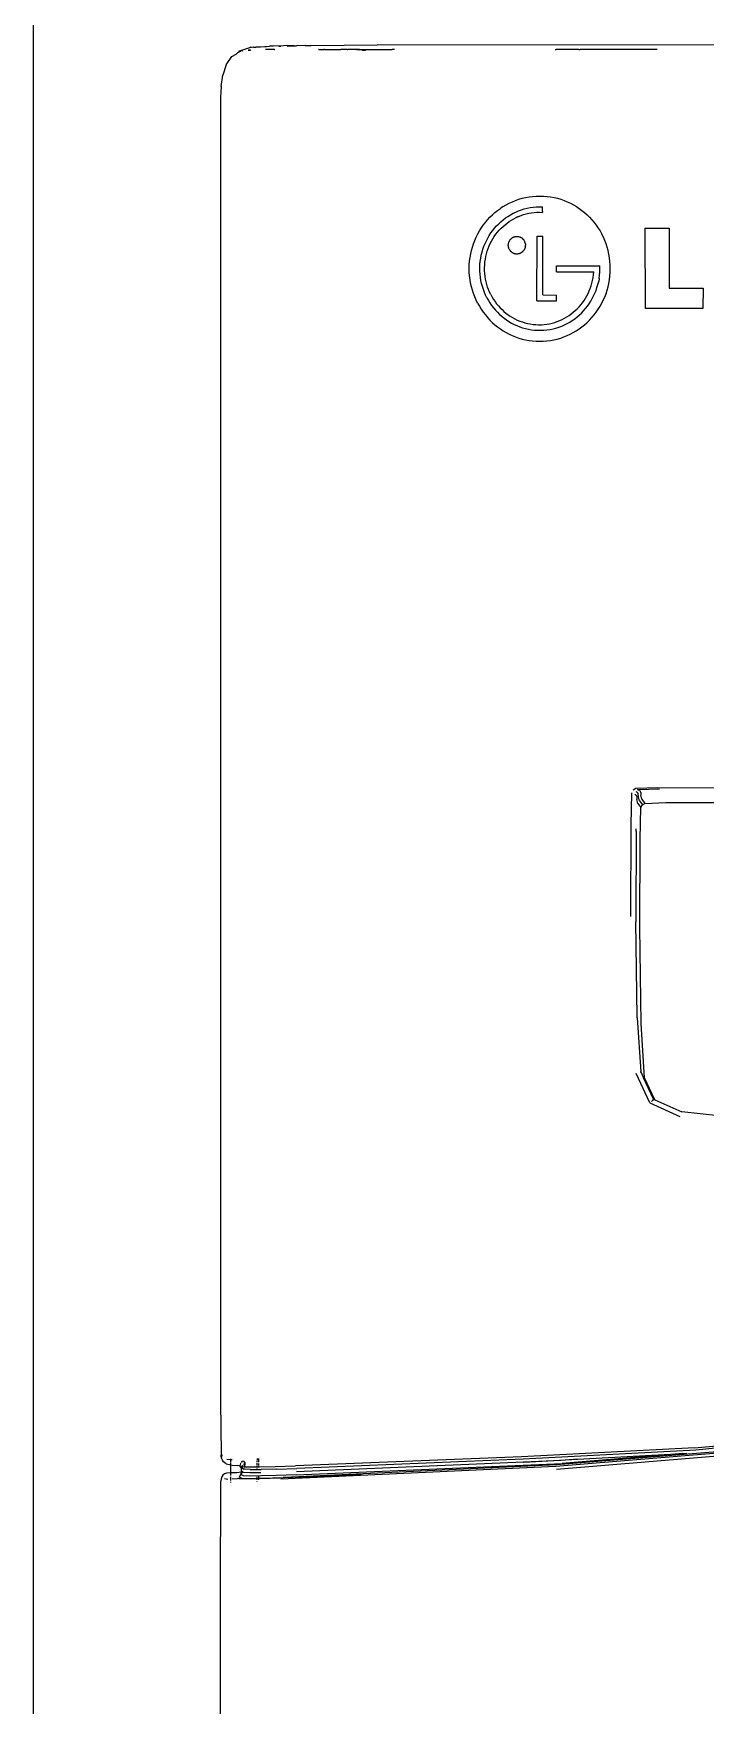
# Model space of a CAD drawing. Extents: x 41.9 to 126, y -21.3 to 38.1.
# Drawn here: x 89.522 to 89.896, y -8.694 to -7.762 of the extents above; entities that cross this region are included whole.
import ezdxf

# ---------------------------------------------------------------- set-up
doc = ezdxf.new("R2010")
doc.units = 0
doc.layers.add('ARQUITETURA_R07', color=8, linetype='CONTINUOUS')
doc.layers.add('LISTAGEM_TEXTO', color=7, linetype='CONTINUOUS')

# ---------------------------------------------------------------- blocks, each defined once
blk = doc.blocks.new('VISTAS')
at = {"layer": 'ARQUITETURA_R07'}
for p, q in [((-1.16442, -1.29352), (-1.16442, 0.71648)), ((-1.1368, 0.68239), (-1.1362, 0.68275)), ((-1.13617, 0.68277), (-1.1362, 0.68275)), ((-1.13617, 0.68277), (-1.136, 0.68293)), ((-1.13582, 0.68303), (-1.136, 0.68293)), ((-1.13579, 0.68306), (-1.13582, 0.68303)), ((-1.13579, 0.68306), (-1.1357, 0.6832)), ((-1.1357, 0.6832), (-1.13429, 0.68368)), ((-1.13569, 0.6831), (-1.13553, 0.68317)), ((-1.13538, 0.6832), (-1.13553, 0.68317)), ((-1.13535, 0.68319), (-1.13538, 0.6832)), ((-1.13535, 0.68319), (-1.13531, 0.68319)), ((-1.13455, 0.68328), (-1.13429, 0.68329)), ((-1.13429, 0.68329), (-1.13453, 0.68329)), ((-1.13422, 0.68368), (-1.13429, 0.68368)), ((-1.13429, 0.68329), (-1.13424, 0.68331)), ((-1.13419, 0.68331), (-1.13424, 0.68331)), ((-1.13417, 0.68369), (-1.13422, 0.68368)), ((-1.13419, 0.68331), (-1.13417, 0.68332)), ((-1.13401, 0.68368), (-1.13417, 0.68369)), ((-1.1338, 0.6837), (-1.13401, 0.68368)), ((-1.1338, 0.6837), (-1.13347, 0.68371)), ((-1.13347, 0.68371), (-1.13156, 0.68386)), ((-1.13197, 0.68376), (-1.13347, 0.68371)), ((-1.13085, 0.68337), (-1.13211, 0.68337)), ((-1.13158, 0.6838), (-1.13197, 0.68376)), ((-1.13101, 0.68386), (-1.13156, 0.68386)), ((-1.12962, 0.68389), (-1.13101, 0.68386)), ((-1.13085, 0.68337), (-1.13082, 0.68338)), ((-1.12996, 0.68382), (-1.13028, 0.68381)), ((-1.12908, 0.68393), (-1.12962, 0.68389)), ((-1.12911, 0.68386), (-1.12781, 0.68389)), ((-1.12908, 0.68393), (-1.12812, 0.68393)), ((-1.12812, 0.68393), (-1.12781, 0.68389)), ((-1.12659, 0.68393), (-1.12781, 0.68389)), ((-1.12659, 0.68393), (-1.12576, 0.68393)), ((-1.12576, 0.68393), (-1.11659, 0.68401)), ((-1.12471, 0.6834), (-1.12474, 0.6834)), ((-1.12471, 0.6834), (-1.12399, 0.6834)), ((-1.12389, 0.6834), (-1.12399, 0.6834)), ((-1.12389, 0.6834), (-1.12164, 0.6834)), ((-1.12141, 0.68338), (-1.12164, 0.6834)), ((-1.12076, 0.68338), (-1.12141, 0.68338)), ((-1.12076, 0.68338), (-1.12065, 0.6834)), ((-1.11985, 0.68336), (-1.12065, 0.6834)), ((-1.11945, 0.68336), (-1.11985, 0.68336)), ((-1.11905, 0.6834), (-1.11945, 0.68336)), ((-1.11945, 0.68336), (-1.119, 0.68333)), ((-1.11905, 0.6834), (-1.11449, 0.6834)), ((-1.11871, 0.68333), (-1.119, 0.68333)), ((-1.11863, 0.68333), (-1.11871, 0.68333)), ((-1.11871, 0.68333), (-1.11862, 0.68329)), ((-1.11862, 0.68329), (-1.11819, 0.68329)), ((-1.11449, 0.6834), (-1.11819, 0.68329)), ((-0.89708, 0.68399), (-1.11659, 0.68401)), ((-1.1143, 0.6834), (-1.11449, 0.6834)), ((-1.11417, 0.6834), (-1.1143, 0.6834)), ((-1.09179, 0.6834), (-1.09164, 0.6834)), ((-1.08851, 0.6834), (-1.09164, 0.6834)), ((-1.08851, 0.6834), (-1.08829, 0.6834)), ((-1.07772, 0.6834), (-1.08829, 0.6834)), ((-1.07761, 0.6834), (-1.07772, 0.6834)), ((-1.13759, 0.68126), (-1.13806, 0.6798)), ((-1.13759, 0.68126), (-1.1368, 0.68239)), ((-1.1383, 0.67823), (-1.13837, 0.67676)), ((-1.1383, 0.67823), (-1.13806, 0.6798)), ((-1.13837, 0.67676), (-1.13836, 0.49519)), ((-1.0986, 0.66174), (-1.09818, 0.66196)), ((-1.09818, 0.66196), (-1.09775, 0.66217)), ((-1.09775, 0.66217), (-1.0973, 0.66235)), ((-1.0973, 0.66235), (-1.09684, 0.66251)), ((-1.09684, 0.66251), (-1.09638, 0.66264)), ((-1.09638, 0.66264), (-1.0959, 0.66276)), ((-1.0959, 0.66276), (-1.09542, 0.66284)), ((-1.09542, 0.66284), (-1.09493, 0.66291)), ((-1.09493, 0.66291), (-1.09443, 0.66295)), ((-1.09443, 0.66295), (-1.09393, 0.66296)), ((-1.09393, 0.66296), (-1.09342, 0.66295)), ((-1.09342, 0.66295), (-1.09292, 0.66291)), ((-1.09292, 0.66291), (-1.09243, 0.66284)), ((-1.09243, 0.66284), (-1.09195, 0.66276)), ((-1.09195, 0.66276), (-1.09148, 0.66264)), ((-1.09148, 0.66264), (-1.09101, 0.66251)), ((-1.09101, 0.66251), (-1.09055, 0.66235)), ((-1.09055, 0.66235), (-1.09011, 0.66217)), ((-1.09011, 0.66217), (-1.08967, 0.66196)), ((-1.08967, 0.66196), (-1.08925, 0.66174)), ((-1.1015, 0.65928), (-1.10119, 0.65965)), ((-1.10119, 0.65965), (-1.10087, 0.66)), ((-1.10087, 0.66), (-1.10053, 0.66033)), ((-1.10053, 0.66033), (-1.10017, 0.66065)), ((-1.10017, 0.66065), (-1.0998, 0.66095)), ((-1.0998, 0.66095), (-1.0994, 0.66122)), ((-1.09902, 0.6615), (-1.0994, 0.66122)), ((-1.09935, 0.65938), (-1.09903, 0.65964)), ((-1.09903, 0.65964), (-1.0987, 0.6599)), ((-1.09902, 0.6615), (-1.0986, 0.66174)), ((-1.0987, 0.6599), (-1.09836, 0.66013)), ((-1.09836, 0.66013), (-1.098, 0.66035)), ((-1.09818, 0.65942), (-1.09787, 0.65962)), ((-1.098, 0.66035), (-1.09764, 0.66055)), ((-1.09787, 0.65962), (-1.09755, 0.6598)), ((-1.09764, 0.66055), (-1.09727, 0.66073)), ((-1.09755, 0.6598), (-1.09722, 0.65997)), ((-1.09727, 0.66073), (-1.09688, 0.66089)), ((-1.09722, 0.65997), (-1.09689, 0.66012)), ((-1.09689, 0.66012), (-1.0972, 0.65995)), ((-1.09689, 0.66012), (-1.09654, 0.66025)), ((-1.09688, 0.66089), (-1.09649, 0.66104)), ((-1.09654, 0.66025), (-1.09619, 0.66037)), ((-1.09649, 0.66104), (-1.09609, 0.66116)), ((-1.09619, 0.66037), (-1.09583, 0.66047)), ((-1.09609, 0.66116), (-1.09568, 0.66126)), ((-1.09583, 0.66047), (-1.09546, 0.66056)), ((-1.09568, 0.66126), (-1.09527, 0.66135)), ((-1.09546, 0.66056), (-1.09509, 0.66062)), ((-1.09527, 0.66135), (-1.09484, 0.66141)), ((-1.09509, 0.66062), (-1.09472, 0.66067)), ((-1.09484, 0.66141), (-1.09442, 0.66145)), ((-1.09472, 0.66067), (-1.09433, 0.66069)), ((-1.09442, 0.66145), (-1.09398, 0.66146)), ((-1.09433, 0.66069), (-1.09395, 0.6607)), ((-1.09398, 0.66146), (-1.09355, 0.66146)), ((-1.09395, 0.6607), (-1.09355, 0.66066)), ((-1.09355, 0.6608), (-1.09355, 0.66146)), ((-1.09355, 0.6608), (-1.09355, 0.66066)), ((-1.08925, 0.66174), (-1.08884, 0.6615)), ((-1.08884, 0.6615), (-1.08844, 0.66123)), ((-1.08844, 0.66123), (-1.08806, 0.66095)), ((-1.08806, 0.66095), (-1.08769, 0.66065)), ((-1.08769, 0.66065), (-1.08733, 0.66033)), ((-1.08733, 0.66033), (-1.08699, 0.66)), ((-1.08699, 0.66), (-1.08667, 0.65965)), ((-1.08667, 0.65965), (-1.08636, 0.65928)), ((-1.10298, 0.65678), (-1.10278, 0.65723)), ((-1.10278, 0.65723), (-1.10256, 0.65767)), ((-1.10256, 0.65767), (-1.10233, 0.65809)), ((-1.10233, 0.65809), (-1.10207, 0.6585)), ((-1.10207, 0.6585), (-1.1018, 0.6589)), ((-1.1018, 0.6589), (-1.1015, 0.65928)), ((-1.10137, 0.65674), (-1.10117, 0.65711)), ((-1.10117, 0.65711), (-1.10096, 0.65747)), ((-1.10096, 0.65747), (-1.10073, 0.65782)), ((-1.10073, 0.65782), (-1.10048, 0.65816)), ((-1.10048, 0.65816), (-1.10022, 0.65849)), ((-1.10046, 0.65701), (-1.10026, 0.65733)), ((-1.10026, 0.65733), (-1.10004, 0.65763)), ((-1.10022, 0.65849), (-1.09994, 0.6588)), ((-1.10004, 0.65763), (-1.09981, 0.65793)), ((-1.09994, 0.6588), (-1.09965, 0.6591)), ((-1.09981, 0.65793), (-1.09957, 0.65821)), ((-1.09965, 0.6591), (-1.09935, 0.65938)), ((-1.09957, 0.65821), (-1.09932, 0.65848)), ((-1.09932, 0.65848), (-1.09905, 0.65873)), ((-1.09905, 0.65873), (-1.09877, 0.65897)), ((-1.09877, 0.65897), (-1.09848, 0.6592)), ((-1.09848, 0.6592), (-1.09818, 0.65942)), ((-1.09783, 0.65709), (-1.09778, 0.65712)), ((-1.09778, 0.65712), (-1.09774, 0.65716)), ((-1.09774, 0.65716), (-1.09769, 0.65718)), ((-1.09769, 0.65718), (-1.09763, 0.65721)), ((-1.09763, 0.65721), (-1.09758, 0.65724)), ((-1.09758, 0.65724), (-1.09753, 0.65726)), ((-1.09753, 0.65726), (-1.09747, 0.65728)), ((-1.09747, 0.65728), (-1.09742, 0.65729)), ((-1.09742, 0.65729), (-1.09736, 0.65731)), ((-1.09736, 0.65731), (-1.0973, 0.65732)), ((-1.0973, 0.65732), (-1.09724, 0.65733)), ((-1.09724, 0.65733), (-1.09718, 0.65733)), ((-1.09718, 0.65733), (-1.09712, 0.65733)), ((-1.09712, 0.65733), (-1.09706, 0.65733)), ((-1.09706, 0.65733), (-1.097, 0.65733)), ((-1.097, 0.65733), (-1.09694, 0.65732)), ((-1.09694, 0.65732), (-1.09688, 0.65731)), ((-1.09688, 0.65731), (-1.09682, 0.65729)), ((-1.09682, 0.65729), (-1.09676, 0.65728)), ((-1.09676, 0.65728), (-1.09671, 0.65726)), ((-1.09671, 0.65726), (-1.09666, 0.65724)), ((-1.09666, 0.65724), (-1.0966, 0.65721)), ((-1.0966, 0.65721), (-1.09655, 0.65718)), ((-1.09655, 0.65718), (-1.0965, 0.65716)), ((-1.0965, 0.65716), (-1.09645, 0.65712)), ((-1.09645, 0.65712), (-1.09641, 0.65709)), ((-1.09434, 0.64835), (-1.0943, 0.65735)), ((-1.0943, 0.65735), (-1.09349, 0.65735)), ((-1.09351, 0.64918), (-1.09349, 0.65735)), ((-1.08636, 0.65928), (-1.08607, 0.6589)), ((-1.08607, 0.6589), (-1.08579, 0.6585)), ((-1.08579, 0.6585), (-1.08554, 0.65809)), ((-1.08554, 0.65809), (-1.08529, 0.65765)), ((-1.08508, 0.65721), (-1.08529, 0.65765)), ((-1.08488, 0.65676), (-1.08508, 0.65721)), ((-1.07926, 0.65847), (-1.07593, 0.65847)), ((-1.07923, 0.64729), (-1.07926, 0.65847)), ((-1.07593, 0.65847), (-1.07594, 0.65011)), ((-1.10364, 0.65439), (-1.10355, 0.65489)), ((-1.10355, 0.65489), (-1.10344, 0.65538)), ((-1.10344, 0.65538), (-1.10331, 0.65585)), ((-1.10331, 0.65585), (-1.10315, 0.65632)), ((-1.10315, 0.65632), (-1.10298, 0.65678)), ((-1.10208, 0.65472), (-1.10197, 0.65514)), ((-1.10197, 0.65514), (-1.10185, 0.65555)), ((-1.10185, 0.65555), (-1.10171, 0.65596)), ((-1.10171, 0.65596), (-1.10155, 0.65635)), ((-1.10155, 0.65635), (-1.10137, 0.65674)), ((-1.10144, 0.65453), (-1.10135, 0.65491)), ((-1.10135, 0.65491), (-1.10124, 0.65529)), ((-1.10124, 0.65529), (-1.10112, 0.65565)), ((-1.10112, 0.65565), (-1.10098, 0.65601)), ((-1.10098, 0.65601), (-1.10082, 0.65635)), ((-1.10082, 0.65635), (-1.10065, 0.65669)), ((-1.10065, 0.65669), (-1.10046, 0.65701)), ((-1.09831, 0.65617), (-1.0983, 0.65623)), ((-1.09831, 0.65611), (-1.09831, 0.65617)), ((-1.09831, 0.65604), (-1.09831, 0.65611)), ((-1.0983, 0.65598), (-1.09831, 0.65604)), ((-1.0983, 0.65629), (-1.09829, 0.65635)), ((-1.0983, 0.65623), (-1.0983, 0.65629)), ((-1.0983, 0.65592), (-1.0983, 0.65598)), ((-1.09829, 0.65586), (-1.0983, 0.65592)), ((-1.09829, 0.65635), (-1.09827, 0.65641)), ((-1.09827, 0.6558), (-1.09829, 0.65586)), ((-1.09827, 0.65641), (-1.09826, 0.65647)), ((-1.09826, 0.65574), (-1.09827, 0.6558)), ((-1.09826, 0.65647), (-1.09824, 0.65653)), ((-1.09824, 0.65568), (-1.09826, 0.65574)), ((-1.09824, 0.65653), (-1.09822, 0.65658)), ((-1.09822, 0.65563), (-1.09824, 0.65568)), ((-1.09822, 0.65658), (-1.09819, 0.65664)), ((-1.09819, 0.65557), (-1.09822, 0.65563)), ((-1.09819, 0.65664), (-1.09817, 0.65669)), ((-1.09818, 0.65554), (-1.09819, 0.65557)), ((-1.09818, 0.65554), (-1.09815, 0.65549)), ((-1.09817, 0.65669), (-1.09814, 0.65674)), ((-1.09815, 0.65549), (-1.09812, 0.65544)), ((-1.09814, 0.65674), (-1.09811, 0.65679)), ((-1.09812, 0.65544), (-1.09809, 0.65539)), ((-1.09811, 0.65679), (-1.09807, 0.65684)), ((-1.09809, 0.65539), (-1.09805, 0.65535)), ((-1.09807, 0.65684), (-1.09804, 0.65689)), ((-1.09805, 0.65535), (-1.09801, 0.6553)), ((-1.09804, 0.65689), (-1.098, 0.65693)), ((-1.09801, 0.6553), (-1.09797, 0.65526)), ((-1.098, 0.65693), (-1.09796, 0.65697)), ((-1.09797, 0.65526), (-1.09794, 0.65522)), ((-1.09796, 0.65697), (-1.09792, 0.65701)), ((-1.09792, 0.6552), (-1.09794, 0.65522)), ((-1.09792, 0.65701), (-1.09788, 0.65705)), ((-1.09789, 0.65518), (-1.09792, 0.6552)), ((-1.09789, 0.65518), (-1.09784, 0.65515)), ((-1.09788, 0.65705), (-1.09783, 0.65709)), ((-1.09784, 0.65515), (-1.0978, 0.65511)), ((-1.0978, 0.65511), (-1.09776, 0.65507)), ((-1.09774, 0.65506), (-1.09776, 0.65507)), ((-1.0977, 0.65505), (-1.09774, 0.65506)), ((-1.0977, 0.65505), (-1.09765, 0.65502)), ((-1.09765, 0.65502), (-1.09761, 0.65499)), ((-1.09758, 0.65498), (-1.09761, 0.65499)), ((-1.09756, 0.65496), (-1.09758, 0.65498)), ((-1.09758, 0.65498), (-1.09753, 0.65495)), ((-1.09749, 0.65496), (-1.09753, 0.65495)), ((-1.09749, 0.65496), (-1.09743, 0.65494)), ((-1.09743, 0.65494), (-1.09737, 0.65493)), ((-1.09737, 0.65493), (-1.09731, 0.65492)), ((-1.09731, 0.65492), (-1.09725, 0.65491)), ((-1.09725, 0.65491), (-1.09719, 0.6549)), ((-1.09719, 0.6549), (-1.09713, 0.6549)), ((-1.09713, 0.6549), (-1.09706, 0.65488)), ((-1.09701, 0.65491), (-1.09706, 0.65488)), ((-1.09701, 0.65491), (-1.09695, 0.65492)), ((-1.09695, 0.65492), (-1.09689, 0.65493)), ((-1.09689, 0.65493), (-1.09684, 0.65494)), ((-1.09684, 0.65494), (-1.09677, 0.65493)), ((-1.09671, 0.65495), (-1.09677, 0.65493)), ((-1.09667, 0.655), (-1.09671, 0.65495)), ((-1.09667, 0.655), (-1.09662, 0.65502)), ((-1.09662, 0.65502), (-1.09657, 0.65505)), ((-1.09657, 0.65505), (-1.09652, 0.65508)), ((-1.09652, 0.65508), (-1.09647, 0.65511)), ((-1.09647, 0.65511), (-1.09641, 0.65512)), ((-1.09641, 0.65709), (-1.09636, 0.65705)), ((-1.09636, 0.65516), (-1.09641, 0.65512)), ((-1.09636, 0.65705), (-1.09632, 0.65701)), ((-1.09636, 0.65516), (-1.09633, 0.65522)), ((-1.09632, 0.65519), (-1.09636, 0.65516)), ((-1.09633, 0.65522), (-1.09629, 0.65526)), ((-1.09632, 0.65701), (-1.09628, 0.65697)), ((-1.09629, 0.65526), (-1.09625, 0.6553)), ((-1.09628, 0.65697), (-1.09624, 0.65693)), ((-1.09625, 0.6553), (-1.09621, 0.65535)), ((-1.09624, 0.65693), (-1.0962, 0.65689)), ((-1.09621, 0.65535), (-1.09618, 0.65539)), ((-1.0962, 0.65689), (-1.09616, 0.65684)), ((-1.09618, 0.65539), (-1.09614, 0.65544)), ((-1.09616, 0.65684), (-1.09613, 0.65679)), ((-1.09614, 0.65544), (-1.0961, 0.65547)), ((-1.09613, 0.65679), (-1.0961, 0.65674)), ((-1.0961, 0.65547), (-1.09612, 0.65544)), ((-1.0961, 0.65674), (-1.09607, 0.65669)), ((-1.09607, 0.65552), (-1.0961, 0.65547)), ((-1.09606, 0.65666), (-1.09607, 0.65669)), ((-1.09605, 0.65557), (-1.09607, 0.65552)), ((-1.09606, 0.65666), (-1.09603, 0.65661)), ((-1.09602, 0.65563), (-1.09605, 0.65557)), ((-1.09601, 0.65655), (-1.09603, 0.65661)), ((-1.096, 0.65568), (-1.09602, 0.65563)), ((-1.09599, 0.65649), (-1.09601, 0.65655)), ((-1.09598, 0.65574), (-1.096, 0.65568)), ((-1.09598, 0.65643), (-1.09599, 0.65649)), ((-1.09596, 0.65638), (-1.09598, 0.65643)), ((-1.09597, 0.6558), (-1.09598, 0.65574)), ((-1.09595, 0.65586), (-1.09597, 0.6558)), ((-1.09596, 0.65638), (-1.09595, 0.65635)), ((-1.09595, 0.65635), (-1.09594, 0.65629)), ((-1.09595, 0.6559), (-1.09594, 0.65596)), ((-1.09595, 0.6559), (-1.09595, 0.65586)), ((-1.09594, 0.65629), (-1.09593, 0.65623)), ((-1.09594, 0.65607), (-1.09593, 0.65614)), ((-1.09593, 0.65601), (-1.09594, 0.65607)), ((-1.09593, 0.65601), (-1.09594, 0.65598)), ((-1.09594, 0.65596), (-1.09593, 0.65601)), ((-1.09594, 0.65598), (-1.09594, 0.65596)), ((-1.09593, 0.65623), (-1.09593, 0.65617)), ((-1.09593, 0.65617), (-1.09593, 0.65614)), ((-1.08471, 0.6563), (-1.08488, 0.65676)), ((-1.08455, 0.65583), (-1.08471, 0.6563)), ((-1.08442, 0.65535), (-1.08455, 0.65583)), ((-1.08431, 0.65486), (-1.08442, 0.65535)), ((-1.08422, 0.65437), (-1.08431, 0.65486)), ((-1.10376, 0.65285), (-1.10374, 0.65337)), ((-1.10374, 0.65233), (-1.10376, 0.65285)), ((-1.10374, 0.65337), (-1.1037, 0.65388)), ((-1.1037, 0.65388), (-1.10364, 0.65439)), ((-1.10228, 0.65295), (-1.10226, 0.6534)), ((-1.10227, 0.6525), (-1.10228, 0.65295)), ((-1.10224, 0.65205), (-1.10227, 0.6525)), ((-1.10226, 0.6534), (-1.10222, 0.65385)), ((-1.10222, 0.65385), (-1.10216, 0.65429)), ((-1.10216, 0.65429), (-1.10208, 0.65472)), ((-1.10161, 0.65295), (-1.1016, 0.65335)), ((-1.10161, 0.65255), (-1.10161, 0.65295)), ((-1.10158, 0.65216), (-1.10161, 0.65255)), ((-1.1016, 0.65335), (-1.10156, 0.65375)), ((-1.10156, 0.65375), (-1.10151, 0.65415)), ((-1.10151, 0.65415), (-1.10144, 0.65453)), ((-1.09159, 0.65242), (-1.09159, 0.65323)), ((-1.09159, 0.65323), (-1.08556, 0.65323)), ((-1.08557, 0.65235), (-1.08556, 0.6528)), ((-1.08556, 0.6528), (-1.08556, 0.65323)), ((-1.08416, 0.65386), (-1.08422, 0.65437)), ((-1.08413, 0.65335), (-1.08416, 0.65386)), ((-1.08411, 0.65283), (-1.08413, 0.65335)), ((-1.08413, 0.65231), (-1.08411, 0.65283)), ((-1.10371, 0.65182), (-1.10374, 0.65233)), ((-1.10364, 0.65131), (-1.10371, 0.65182)), ((-1.10356, 0.65081), (-1.10364, 0.65131)), ((-1.10345, 0.65032), (-1.10356, 0.65081)), ((-1.10332, 0.64984), (-1.10345, 0.65032)), ((-1.10219, 0.65161), (-1.10224, 0.65205)), ((-1.10212, 0.65118), (-1.10219, 0.65161)), ((-1.10203, 0.65075), (-1.10212, 0.65118)), ((-1.10192, 0.65034), (-1.10203, 0.65075)), ((-1.10179, 0.64993), (-1.10192, 0.65034)), ((-1.10154, 0.65177), (-1.10158, 0.65216)), ((-1.10148, 0.65139), (-1.10154, 0.65177)), ((-1.1014, 0.65101), (-1.10148, 0.65139)), ((-1.1013, 0.65064), (-1.1014, 0.65101)), ((-1.10119, 0.65028), (-1.1013, 0.65064)), ((-1.10106, 0.64992), (-1.10119, 0.65028)), ((-1.09159, 0.65242), (-1.08642, 0.6524)), ((-1.08691, 0.65009), (-1.08678, 0.65046)), ((-1.08678, 0.65046), (-1.08668, 0.65083)), ((-1.08668, 0.65083), (-1.08658, 0.65121)), ((-1.08658, 0.65121), (-1.08651, 0.6516)), ((-1.08651, 0.6516), (-1.08646, 0.652)), ((-1.08646, 0.652), (-1.08642, 0.6524)), ((-1.0861, 0.64981), (-1.08597, 0.65021)), ((-1.08597, 0.65021), (-1.08585, 0.65063)), ((-1.08585, 0.65063), (-1.08573, 0.65104)), ((-1.08567, 0.65147), (-1.08573, 0.65104)), ((-1.08567, 0.65147), (-1.08561, 0.65191)), ((-1.08561, 0.65191), (-1.08557, 0.65235)), ((-1.08456, 0.64982), (-1.08443, 0.6503)), ((-1.08443, 0.6503), (-1.08432, 0.65079)), ((-1.08432, 0.65079), (-1.08423, 0.65129)), ((-1.08423, 0.65129), (-1.08417, 0.65179)), ((-1.08417, 0.65179), (-1.08413, 0.65231)), ((-1.07594, 0.65011), (-1.0712, 0.65011)), ((-1.0712, 0.65011), (-1.07121, 0.64729)), ((-1.10316, 0.64938), (-1.10332, 0.64984)), ((-1.10299, 0.64892), (-1.10316, 0.64938)), ((-1.10279, 0.64847), (-1.10299, 0.64892)), ((-1.10258, 0.64803), (-1.10279, 0.64847)), ((-1.10258, 0.64803), (-1.10233, 0.64759)), ((-1.10164, 0.64953), (-1.10179, 0.64993)), ((-1.10147, 0.64914), (-1.10164, 0.64953)), ((-1.1013, 0.64879), (-1.10147, 0.64914)), ((-1.1013, 0.64879), (-1.10109, 0.64842)), ((-1.10109, 0.64842), (-1.10087, 0.64806)), ((-1.10091, 0.64957), (-1.10106, 0.64992)), ((-1.10075, 0.64923), (-1.10091, 0.64957)), ((-1.10087, 0.64806), (-1.10063, 0.64772)), ((-1.10075, 0.64923), (-1.10056, 0.64888)), ((-1.10056, 0.64888), (-1.10036, 0.64856)), ((-1.10036, 0.64856), (-1.10016, 0.64825)), ((-1.10016, 0.64825), (-1.09994, 0.64796)), ((-1.09994, 0.64796), (-1.0997, 0.64767)), ((-1.09434, 0.64835), (-1.0916, 0.64835)), ((-1.09351, 0.64918), (-1.0916, 0.64915)), ((-1.0916, 0.64835), (-1.0916, 0.64915)), ((-1.08846, 0.64753), (-1.08822, 0.64781)), ((-1.08822, 0.64781), (-1.08799, 0.6481)), ((-1.08799, 0.6481), (-1.08777, 0.64841)), ((-1.08777, 0.64841), (-1.08757, 0.64873)), ((-1.08757, 0.64873), (-1.08738, 0.64905)), ((-1.08738, 0.64905), (-1.08721, 0.64939)), ((-1.08731, 0.6476), (-1.08707, 0.64794)), ((-1.08721, 0.64939), (-1.08705, 0.64974)), ((-1.08707, 0.64794), (-1.08684, 0.64829)), ((-1.08705, 0.64974), (-1.08691, 0.65009)), ((-1.08684, 0.64829), (-1.08663, 0.64866)), ((-1.08663, 0.64866), (-1.08644, 0.64903)), ((-1.08644, 0.64903), (-1.08626, 0.64942)), ((-1.08626, 0.64942), (-1.0861, 0.64981)), ((-1.08554, 0.64759), (-1.08531, 0.64801)), ((-1.08531, 0.64801), (-1.08509, 0.64845)), ((-1.08509, 0.64845), (-1.08489, 0.64889)), ((-1.08489, 0.64889), (-1.08471, 0.64935)), ((-1.08471, 0.64935), (-1.08456, 0.64982)), ((-1.10233, 0.64759), (-1.10207, 0.64718)), ((-1.10207, 0.64718), (-1.1018, 0.64678)), ((-1.1018, 0.64678), (-1.10151, 0.6464)), ((-1.10151, 0.6464), (-1.1012, 0.64603)), ((-1.1012, 0.64603), (-1.10088, 0.64568)), ((-1.10088, 0.64568), (-1.10054, 0.64534)), ((-1.10063, 0.64772), (-1.10038, 0.64739)), ((-1.10038, 0.64739), (-1.10011, 0.64707)), ((-1.10011, 0.64707), (-1.09983, 0.64676)), ((-1.09983, 0.64676), (-1.09954, 0.64647)), ((-1.0997, 0.64767), (-1.09945, 0.64739)), ((-1.09954, 0.64647), (-1.09923, 0.6462)), ((-1.09945, 0.64739), (-1.09919, 0.64713)), ((-1.09923, 0.6462), (-1.0989, 0.64594)), ((-1.09919, 0.64713), (-1.09892, 0.64688)), ((-1.09892, 0.64688), (-1.09864, 0.64664)), ((-1.0989, 0.64594), (-1.09857, 0.6457)), ((-1.09864, 0.64664), (-1.09834, 0.64642)), ((-1.09857, 0.6457), (-1.09822, 0.64547)), ((-1.09834, 0.64642), (-1.09804, 0.64621)), ((-1.09822, 0.64547), (-1.09787, 0.64526)), ((-1.09804, 0.64621), (-1.09772, 0.64602)), ((-1.09772, 0.64602), (-1.0974, 0.64584)), ((-1.0974, 0.64584), (-1.09706, 0.64568)), ((-1.09706, 0.64568), (-1.09672, 0.64553)), ((-1.09672, 0.64553), (-1.09636, 0.64541)), ((-1.09185, 0.64535), (-1.0915, 0.64547)), ((-1.0915, 0.64547), (-1.09115, 0.64561)), ((-1.09115, 0.64561), (-1.09082, 0.64576)), ((-1.09082, 0.64576), (-1.09049, 0.64593)), ((-1.09049, 0.64593), (-1.09017, 0.64611)), ((-1.09017, 0.64611), (-1.08986, 0.64631)), ((-1.08986, 0.64631), (-1.08956, 0.64653)), ((-1.08976, 0.6454), (-1.08941, 0.64562)), ((-1.08956, 0.64653), (-1.08927, 0.64676)), ((-1.08941, 0.64562), (-1.08907, 0.64585)), ((-1.08927, 0.64676), (-1.08899, 0.647)), ((-1.08907, 0.64585), (-1.08874, 0.64611)), ((-1.08899, 0.647), (-1.08872, 0.64726)), ((-1.08874, 0.64611), (-1.08843, 0.64638)), ((-1.08872, 0.64726), (-1.08846, 0.64753)), ((-1.08843, 0.64638), (-1.08813, 0.64666)), ((-1.08813, 0.64666), (-1.08784, 0.64696)), ((-1.08784, 0.64696), (-1.08757, 0.64728)), ((-1.08757, 0.64728), (-1.08731, 0.6476)), ((-1.08734, 0.64534), (-1.087, 0.64568)), ((-1.087, 0.64568), (-1.08667, 0.64603)), ((-1.08667, 0.64603), (-1.08636, 0.6464)), ((-1.08636, 0.6464), (-1.08607, 0.64678)), ((-1.08607, 0.64678), (-1.0858, 0.64718)), ((-1.0858, 0.64718), (-1.08554, 0.64759)), ((-1.07121, 0.64729), (-1.07923, 0.64729)), ((-1.10054, 0.64534), (-1.10018, 0.64503)), ((-1.10018, 0.64503), (-1.09981, 0.64473)), ((-1.09981, 0.64473), (-1.09942, 0.64444)), ((-1.09942, 0.64444), (-1.09903, 0.64418)), ((-1.09903, 0.64418), (-1.09862, 0.64394)), ((-1.09862, 0.64394), (-1.09819, 0.64371)), ((-1.09819, 0.64371), (-1.09776, 0.64351)), ((-1.09787, 0.64526), (-1.0975, 0.64507)), ((-1.09776, 0.64351), (-1.09731, 0.64333)), ((-1.0975, 0.64507), (-1.09712, 0.6449)), ((-1.09731, 0.64333), (-1.09686, 0.64317)), ((-1.09712, 0.6449), (-1.09673, 0.64475)), ((-1.09686, 0.64317), (-1.09639, 0.64303)), ((-1.09673, 0.64475), (-1.09634, 0.64461)), ((-1.09636, 0.64541), (-1.096, 0.64529)), ((-1.09634, 0.64461), (-1.09593, 0.6445)), ((-1.096, 0.64529), (-1.09563, 0.6452)), ((-1.09593, 0.6445), (-1.09552, 0.64441)), ((-1.09563, 0.6452), (-1.09526, 0.64513)), ((-1.09552, 0.64441), (-1.0951, 0.64433)), ((-1.09526, 0.64513), (-1.09487, 0.64507)), ((-1.0951, 0.64433), (-1.09467, 0.64428)), ((-1.09487, 0.64507), (-1.09448, 0.64504)), ((-1.09467, 0.64428), (-1.09424, 0.64426)), ((-1.09448, 0.64504), (-1.09409, 0.64502)), ((-1.09424, 0.64426), (-1.0938, 0.64425)), ((-1.09409, 0.64502), (-1.09371, 0.64503)), ((-1.0938, 0.64425), (-1.09336, 0.64427)), ((-1.09371, 0.64503), (-1.09333, 0.64506)), ((-1.09336, 0.64427), (-1.09293, 0.64431)), ((-1.09333, 0.64506), (-1.09295, 0.6451)), ((-1.09295, 0.6451), (-1.09258, 0.64517)), ((-1.09293, 0.64431), (-1.0925, 0.64438)), ((-1.09258, 0.64517), (-1.09221, 0.64525)), ((-1.0925, 0.64438), (-1.09209, 0.64446)), ((-1.09221, 0.64525), (-1.09185, 0.64535)), ((-1.09209, 0.64446), (-1.09168, 0.64457)), ((-1.09168, 0.64457), (-1.09127, 0.6447)), ((-1.09149, 0.64303), (-1.09102, 0.64317)), ((-1.09127, 0.6447), (-1.09088, 0.64484)), ((-1.09102, 0.64317), (-1.09057, 0.64333)), ((-1.09088, 0.64484), (-1.0905, 0.64501)), ((-1.09057, 0.64333), (-1.09012, 0.64351)), ((-1.0905, 0.64501), (-1.09013, 0.64519)), ((-1.09013, 0.64519), (-1.08976, 0.6454)), ((-1.09012, 0.64351), (-1.08969, 0.64371)), ((-1.08969, 0.64371), (-1.08926, 0.64394)), ((-1.08926, 0.64394), (-1.08885, 0.64418)), ((-1.08885, 0.64418), (-1.08845, 0.64444)), ((-1.08845, 0.64444), (-1.08807, 0.64473)), ((-1.08807, 0.64473), (-1.0877, 0.64503)), ((-1.0877, 0.64503), (-1.08734, 0.64534)), ((-1.09639, 0.64303), (-1.09592, 0.64292)), ((-1.09592, 0.64292), (-1.09543, 0.64283)), ((-1.09543, 0.64283), (-1.09494, 0.64277)), ((-1.09494, 0.64277), (-1.09445, 0.64273)), ((-1.09445, 0.64273), (-1.09394, 0.64272)), ((-1.09394, 0.64272), (-1.09344, 0.64273)), ((-1.09344, 0.64273), (-1.09294, 0.64277)), ((-1.09294, 0.64277), (-1.09245, 0.64283)), ((-1.09245, 0.64283), (-1.09196, 0.64292)), ((-1.09196, 0.64292), (-1.09149, 0.64303)), ((-1.08057, 0.58039), (-1.08092, 0.58019)), ((-1.07751, 0.58049), (-1.08057, 0.58039)), ((-1.08033, 0.58026), (-1.07728, 0.58036)), ((-1.07999, 0.58008), (-1.08033, 0.58026)), ((-1.07751, 0.58049), (-1.06911, 0.58052)), ((-1.08114, 0.57981), (-1.08127, 0.57528)), ((-1.08056, 0.57949), (-1.0807, 0.57957)), ((-1.08056, 0.57949), (-1.08047, 0.57944)), ((-1.08034, 0.57986), (-1.08049, 0.57994)), ((-1.08043, 0.57928), (-1.08047, 0.57944)), ((-1.08043, 0.57928), (-1.08042, 0.57886)), ((-1.08028, 0.57832), (-1.08042, 0.57886)), ((-1.08026, 0.57981), (-1.08034, 0.57986)), ((-1.08028, 0.57832), (-1.07986, 0.57775)), ((-1.08022, 0.57964), (-1.08026, 0.57981)), ((-1.08021, 0.57923), (-1.08022, 0.57964)), ((-1.08007, 0.57868), (-1.08021, 0.57923)), ((-1.08007, 0.57868), (-1.07965, 0.57811)), ((-1.07999, 0.58008), (-1.0799, 0.58002)), ((-1.07986, 0.57986), (-1.0799, 0.58002)), ((-1.07986, 0.57986), (-1.07985, 0.57945)), ((-1.07986, 0.57775), (-1.07965, 0.57811)), ((-1.07972, 0.5789), (-1.07985, 0.57945)), ((-1.07972, 0.5789), (-1.0793, 0.57833)), ((-1.07965, 0.57811), (-1.0793, 0.57833)), ((-1.0793, 0.57833), (-1.07638, 0.57844)), ((-1.07638, 0.57844), (-1.06849, 0.57847)), ((-1.07996, 0.57335), (-1.07986, 0.57775)), ((-1.08127, 0.57528), (-1.08132, 0.56258)), ((-1.08052, 0.57439), (-1.08056, 0.56223)), ((-1.08052, 0.57439), (-1.08053, 0.5748)), ((-1.07998, 0.56102), (-1.07996, 0.57335)), ((-1.08056, 0.56223), (-1.08054, 0.56183)), ((-1.08037, 0.54857), (-1.08054, 0.56183)), ((-1.07981, 0.54764), (-1.07998, 0.56102)), ((-1.08036, 0.54844), (-1.08037, 0.54857)), ((-1.08036, 0.54844), (-1.07987, 0.54092)), ((-1.07933, 0.54009), (-1.07981, 0.54764)), ((-1.07859, 0.53662), (-1.08052, 0.54068)), ((-1.07995, 0.5409), (-1.07987, 0.54092)), ((-1.07987, 0.54092), (-1.07948, 0.54007)), ((-1.07948, 0.54007), (-1.07933, 0.54009)), ((-1.07809, 0.53709), (-1.07948, 0.54007)), ((-1.07793, 0.53702), (-1.07933, 0.54009)), ((-1.07859, 0.53662), (-1.07444, 0.5347)), ((-1.07825, 0.53694), (-1.0784, 0.5368)), ((-1.07815, 0.53704), (-1.07825, 0.53694)), ((-1.07809, 0.53709), (-1.07815, 0.53704)), ((-1.07809, 0.53709), (-1.07793, 0.53702)), ((-1.07793, 0.53702), (-1.07417, 0.53532)), ((-1.06904, 0.53477), (-1.07417, 0.53532)), ((-1.13836, 0.49519), (-1.13836, 0.4949)), ((-1.13836, 0.4949), (-1.13831, 0.48772)), ((-1.07241, 0.48851), (-1.05703, 0.48999)), ((-1.05683, 0.48969), (-1.07221, 0.48821)), ((-1.13831, 0.48772), (-1.13832, 0.48738)), ((-1.13832, 0.48738), (-1.13824, 0.48709)), ((-1.13831, 0.48772), (-1.13822, 0.48743)), ((-1.13809, 0.48682), (-1.13824, 0.48709)), ((-1.13822, 0.48743), (-1.13817, 0.48736)), ((-1.13328, 0.48704), (-1.13328, 0.48679)), ((-1.13303, 0.48651), (-1.13303, 0.48705)), ((-1.09646, 0.48725), (-1.12796, 0.486)), ((-1.07241, 0.48851), (-1.09646, 0.48725)), ((-1.07221, 0.48821), (-1.09626, 0.48693)), ((-1.0561, 0.48887), (-1.09169, 0.48594)), ((-1.05585, 0.48847), (-1.09162, 0.4855)), ((-1.05619, 0.48903), (-1.0916, 0.48613)), ((-1.07401, 0.48773), (-1.09083, 0.48636)), ((-1.08866, 0.48694), (-1.07401, 0.48773)), ((-1.07401, 0.48773), (-1.07345, 0.48776)), ((-1.13806, 0.48472), (-1.13822, 0.4845)), ((-1.13797, 0.48659), (-1.13809, 0.48682)), ((-1.13784, 0.48489), (-1.13806, 0.48472)), ((-1.1378, 0.48642), (-1.13797, 0.48659)), ((-1.13756, 0.48498), (-1.13784, 0.48489)), ((-1.13758, 0.48631), (-1.1378, 0.48642)), ((-1.13758, 0.48631), (-1.13714, 0.48619)), ((-1.13704, 0.48503), (-1.13756, 0.48498)), ((-1.1375, 0.48694), (-1.13704, 0.48689)), ((-1.13714, 0.48619), (-1.13695, 0.48616)), ((-1.13704, 0.48689), (-1.13695, 0.48689)), ((-1.13695, 0.48503), (-1.13704, 0.48503)), ((-1.13695, 0.48689), (-1.13695, 0.48698)), ((-1.13695, 0.48689), (-1.13674, 0.48689)), ((-1.13695, 0.48676), (-1.13695, 0.48689)), ((-1.13695, 0.48646), (-1.13695, 0.48669)), ((-1.13695, 0.48616), (-1.13695, 0.48637)), ((-1.13695, 0.48616), (-1.13674, 0.48612)), ((-1.13695, 0.48503), (-1.13695, 0.48616)), ((-1.13611, 0.48505), (-1.13695, 0.48503)), ((-1.13695, 0.48466), (-1.13695, 0.48498)), ((-1.13674, 0.48612), (-1.136, 0.48606)), ((-1.13549, 0.48514), (-1.13611, 0.48505)), ((-1.13563, 0.48597), (-1.136, 0.48606)), ((-1.13573, 0.48444), (-1.13561, 0.48476)), ((-1.13566, 0.48609), (-1.13568, 0.48605)), ((-1.13568, 0.48605), (-1.13537, 0.48591)), ((-1.13563, 0.48597), (-1.13568, 0.48605)), ((-1.13558, 0.48636), (-1.13564, 0.48617)), ((-1.13545, 0.48569), (-1.13563, 0.48597)), ((-1.13537, 0.48591), (-1.13563, 0.48597)), ((-1.13561, 0.48476), (-1.13549, 0.4849)), ((-1.13556, 0.48639), (-1.13558, 0.48636)), ((-1.13532, 0.4867), (-1.13551, 0.48646)), ((-1.13548, 0.48525), (-1.13549, 0.48514)), ((-1.13531, 0.48516), (-1.13549, 0.48514)), ((-1.13549, 0.48514), (-1.13549, 0.4849)), ((-1.13549, 0.48478), (-1.13539, 0.48502)), ((-1.13549, 0.4849), (-1.13539, 0.48502)), ((-1.13549, 0.4849), (-1.13549, 0.48478)), ((-1.13517, 0.48463), (-1.13549, 0.48478)), ((-1.13548, 0.48525), (-1.13547, 0.48529)), ((-1.13531, 0.48516), (-1.13548, 0.48525)), ((-1.13547, 0.48529), (-1.13545, 0.48569)), ((-1.13545, 0.48569), (-1.13534, 0.4859)), ((-1.13545, 0.48569), (-1.13531, 0.48563)), ((-1.13539, 0.48502), (-1.13535, 0.48511)), ((-1.13537, 0.48591), (-1.13534, 0.4859)), ((-1.13535, 0.48511), (-1.13531, 0.48516)), ((-1.13535, 0.48511), (-1.13528, 0.48515)), ((-1.13534, 0.4859), (-1.13533, 0.48601)), ((-1.13534, 0.4859), (-1.13508, 0.48589)), ((-1.13526, 0.48609), (-1.13533, 0.48601)), ((-1.13531, 0.48563), (-1.13523, 0.48572)), ((-1.13531, 0.48563), (-1.13529, 0.48562)), ((-1.13528, 0.48515), (-1.13531, 0.48516)), ((-1.13522, 0.4857), (-1.13529, 0.48562)), ((-1.13529, 0.48562), (-1.13513, 0.48554)), ((-1.13515, 0.48509), (-1.13528, 0.48515)), ((-1.13521, 0.4867), (-1.13498, 0.48642)), ((-1.13498, 0.48642), (-1.13519, 0.48617)), ((-1.13428, 0.48505), (-1.13515, 0.48509)), ((-1.13498, 0.48554), (-1.13513, 0.48554)), ((-1.13508, 0.48589), (-1.13498, 0.48596)), ((-1.13508, 0.48589), (-1.13505, 0.48589)), ((-1.13498, 0.48596), (-1.13505, 0.48589)), ((-1.13505, 0.48589), (-1.13498, 0.48588)), ((-1.13498, 0.48642), (-1.13498, 0.48615)), ((-1.13498, 0.48596), (-1.13498, 0.48609)), ((-1.13498, 0.48596), (-1.13498, 0.48588)), ((-1.13498, 0.48588), (-1.13445, 0.48586)), ((-1.13498, 0.48561), (-1.13498, 0.48554)), ((-1.13425, 0.4855), (-1.13498, 0.48554)), ((-1.13445, 0.48586), (-1.13328, 0.48586)), ((-1.13276, 0.48505), (-1.13428, 0.48505)), ((-1.13425, 0.4855), (-1.13328, 0.48551)), ((-1.13328, 0.48651), (-1.13328, 0.4867)), ((-1.13328, 0.48616), (-1.13328, 0.48637)), ((-1.13328, 0.48586), (-1.13328, 0.48605)), ((-1.13328, 0.48586), (-1.13303, 0.48586)), ((-1.13328, 0.48551), (-1.13328, 0.48562)), ((-1.13328, 0.48551), (-1.13303, 0.48551)), ((-1.13303, 0.48616), (-1.13303, 0.48636)), ((-1.13303, 0.48586), (-1.13303, 0.48607)), ((-1.13303, 0.48586), (-1.13293, 0.48586)), ((-1.13303, 0.48551), (-1.13303, 0.48557)), ((-1.13303, 0.48551), (-1.13274, 0.48551)), ((-1.13293, 0.48586), (-1.13077, 0.48591)), ((-1.13058, 0.48555), (-1.13274, 0.48551)), ((-1.13077, 0.48591), (-1.12796, 0.486)), ((-1.12783, 0.48475), (-1.13063, 0.48465)), ((-1.13058, 0.48555), (-1.12777, 0.48564)), ((-1.09169, 0.48594), (-1.13, 0.48417)), ((-1.0916, 0.48613), (-1.12947, 0.48441)), ((-1.12947, 0.48441), (-1.11874, 0.48482)), ((-1.12783, 0.48475), (-1.09083, 0.48636)), ((-1.09622, 0.48653), (-1.1278, 0.48519)), ((-1.09626, 0.48693), (-1.12777, 0.48564)), ((-1.09622, 0.48653), (-1.09614, 0.48653)), ((-1.09614, 0.48653), (-1.08866, 0.48694)), ((-1.09096, 0.48675), (-1.09614, 0.48653)), ((-1.08866, 0.48694), (-1.09096, 0.48675)), ((-1.13836, 0.46842), (-1.13832, 0.48387)), ((-1.13831, 0.48421), (-1.13832, 0.48387)), ((-1.13822, 0.4845), (-1.13831, 0.48421)), ((-1.13781, 0.48427), (-1.13736, 0.48415)), ((-1.13695, 0.48437), (-1.13695, 0.48446)), ((-1.13695, 0.48431), (-1.13695, 0.48435)), ((-1.13695, 0.48398), (-1.13695, 0.48424)), ((-1.13695, 0.48369), (-1.13695, 0.48376)), ((-1.13677, 0.48425), (-1.13606, 0.48422)), ((-1.13585, 0.48423), (-1.13606, 0.48422)), ((-1.13585, 0.48423), (-1.13452, 0.48426)), ((-1.13516, 0.48419), (-1.13585, 0.48423)), ((-1.13573, 0.48444), (-1.1354, 0.4843)), ((-1.1354, 0.4843), (-1.13452, 0.48426)), ((-1.1343, 0.48459), (-1.13517, 0.48463)), ((-1.13363, 0.48421), (-1.13516, 0.48419)), ((-1.13452, 0.48426), (-1.1343, 0.48425)), ((-1.13278, 0.4846), (-1.1343, 0.48459)), ((-1.1343, 0.48425), (-1.13362, 0.48427)), ((-1.13328, 0.48422), (-1.13363, 0.48421)), ((-1.13362, 0.48427), (-1.13334, 0.48427)), ((-1.13334, 0.48427), (-1.13328, 0.48427)), ((-1.13328, 0.48427), (-1.13328, 0.4845)), ((-1.13328, 0.48427), (-1.13303, 0.48428)), ((-1.13328, 0.48405), (-1.13328, 0.48422)), ((-1.13324, 0.48422), (-1.13328, 0.48422)), ((-1.13328, 0.4838), (-1.13328, 0.48384)), ((-1.13303, 0.48428), (-1.13303, 0.48455)), ((-1.13303, 0.48428), (-1.13211, 0.48431)), ((-1.13303, 0.48406), (-1.13303, 0.48422)), ((-1.13063, 0.48465), (-1.13278, 0.4846)), ((-1.13211, 0.48431), (-1.13087, 0.48433)), ((-1.13146, 0.48427), (-1.1321, 0.48425)), ((-1.13087, 0.48433), (-1.13146, 0.48427)), ((-1.13087, 0.48433), (-1.13085, 0.48433)), ((-1.13085, 0.48433), (-1.12984, 0.48433)), ((-1.12984, 0.48433), (-1.12966, 0.4844)), ((-1.12947, 0.48441), (-1.12966, 0.4844)), ((-1.13836, 0.46837), (-1.13836, 0.46842)), ((-1.13836, -0.04185), (-1.13836, 0.46837))]:
    blk.add_line(p, q, dxfattribs=at)

msp = doc.modelspace()

# ---------------------------------------------------------------- block references
at = {"layer": 'LISTAGEM_TEXTO', "xscale": 4, "yscale": 4, "zscale": 4}
msp.add_blockref('VISTAS', (94.17935, -10.50483), dxfattribs=at)

doc.saveas('drawing.dxf')
